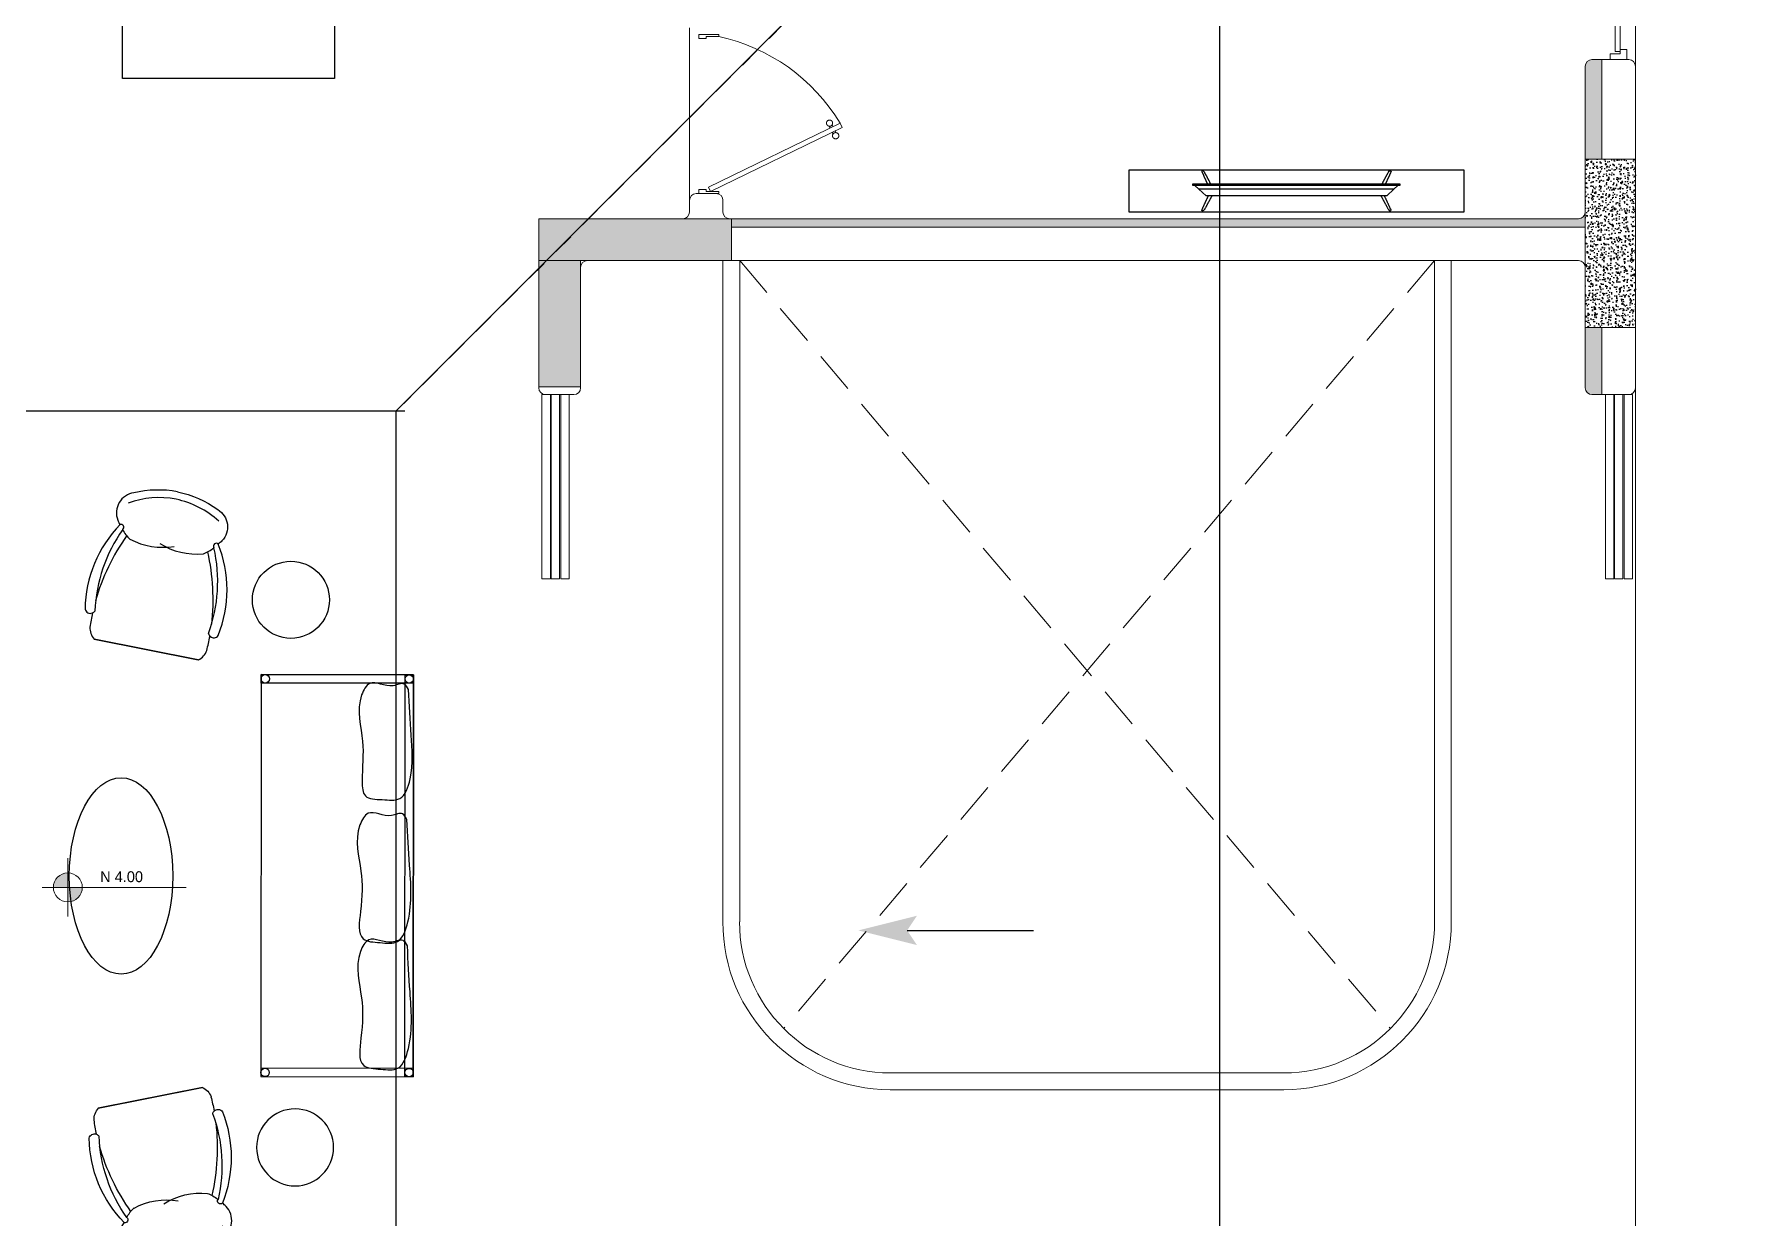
# Model space of a CAD drawing. Header units: metres. Extents: x -232 to 581, y 30 to 789.
# Drawn here: x 229.75 to 240.01, y 596.56 to 603.62 of the extents above; entities that cross this region are included whole.
import ezdxf

# ---------------------------------------------------------------- set-up
doc = ezdxf.new("R2010")
doc.units = ezdxf.units.M
doc.linetypes.add('DASHED2', pattern=[0.375, 0.25, -0.125])
doc.linetypes.add('HIDDEN2', pattern=[0.1875, 0.125, -0.0625])
for name, color, linetype in [('_electricos-Leyenda', 7, 'Continuous'), ('HATCH', 8, 'Continuous'), ('MOBILIARIOS', 252, 'Continuous')]:
    doc.layers.add(name, color=color, linetype=linetype)
for name, color, linetype, lineweight in [('A-DOOR', 35, 'Continuous', 5), ('A-WALL', 250, 'Continuous', 20), ('baños', 140, 'Continuous', 0), ('Columnas', 7, 'Continuous', 18), ('muros bajitos', 252, 'Continuous', 5), ('textos', 7, 'Continuous', 0)]:
    doc.layers.add(name, color=color, linetype=linetype, lineweight=lineweight)
doc.layers.add('PISO', color=7, linetype='Continuous', lineweight=5, true_color=0xe6e6e6)
doc.layers.add('Techos 1', color=7, linetype='HIDDEN2', lineweight=9, true_color=0x42391a)
doc.layers.add('RELLENO SECCION', color=8, linetype='Continuous', lineweight=0, transparency=0.4)
doc.styles.add('ESC100-2mm', font='arial.ttf', dxfattribs={"height": 0.15})
doc.styles.get("Standard").update_dxf_attribs({"font": 'arial.ttf'})
pattern_1 = [(50, (114.33107, 55.238796), (0.058299094, -0.005100507), [0.006096, -0.067056]), (355, (114.33107, 55.238796), (-0.011277895, 0.06113819), [0.0048768, -0.053644987]), (100.451445, (114.33593, 55.23837), (0.0470212, 0.05603768), [0.005180803, -0.056988878]), (46.1842, (114.33107, 55.25505), (0.086745293, -0.013453545), [0.009144, -0.100584]), (96.63556, (114.3383, 55.25393), (0.07596932, 0.07917636), [0.00777121, -0.085483395]), (351.18415, (114.33107, 55.25505), (0.07596932, 0.07917636), [0.00731519, -0.080467114]), (21, (114.3392, 55.25099), (0.048516605, -0.032724863), [0.006096, -0.067056]), (326, (114.3392, 55.25099), (0.01977665, 0.05894015), [0.0048768, -0.0536448]), (71.451445, (114.34324, 55.24826), (0.068293254, 0.026215286), [0.005180803, -0.05698878]), (37.5, (114.331071, 55.238796), (0.000988353, 0.0270576124), [0, -0.05299456, 0, -0.0544576, 0, -0.053848]), (7.5, (114.33107, 55.238796), (0.021382292, 0.032057784), [0, -0.03104896, 0, -0.05177536, 0, -0.0205232]), (327.5, (114.312946, 55.238796), (0.0433889905, -0.001833198), [0, -0.02032, 0, -0.0633984, 0, -0.0841248]), (317.5, (114.304818, 55.238796), (0.047401338, 0.008136477), [0, -0.026416, 0, -0.04210304, 0, -0.0597408])]

# ---------------------------------------------------------------- blocks, each defined once
blk = doc.blocks.new('A$C58f5b6b7')
at = {"layer": 'MOBILIARIOS'}
for points in [[(0, 0.253), (2, 0.253), (2, 0), (0, 0)], [(0.382, 0.16), (0.382, 0.169), (1.618, 0.169), (1.618, 0.16)]]:
    blk.add_lwpolyline(points, close=True, dxfattribs=at)
for points in [[(1.606, 0.16), (1.582, 0.137), (1, 0.137), (0.418, 0.137), (0.394, 0.16)], [(1.582, 0.137), (1.54, 0.097), (0.46, 0.097), (0.418, 0.137)]]:
    blk.add_lwpolyline(points, dxfattribs=at)
for points, degree in [([(0.451, 0.238, -0.005), (0.447, 0.246, -0.005), (0.442, 0.246, -0.005), (0.432, 0.246, -0.005), (0.437, 0.237, -0.005)], 3), ([(0.437, 0.237, -0.005), (0.453, 0.203, -0.005), (0.468, 0.169, -0.005)], 2), ([(0.488, 0.169, -0.005), (0.47, 0.204, -0.005), (0.451, 0.238, -0.005)], 2), ([(1.512, 0.169, -0.005), (1.53, 0.204, -0.005), (1.549, 0.238, -0.005)], 2), ([(1.563, 0.237, -0.005), (1.547, 0.203, -0.005), (1.532, 0.169, -0.005)], 2), ([(1.549, 0.238, -0.005), (1.553, 0.246, -0.005), (1.558, 0.246, -0.005), (1.568, 0.246, -0.005), (1.563, 0.237, -0.005)], 3), ([(0.437, 0.017, -0.005), (0.455, 0.057, -0.005), (0.474, 0.097, -0.005)], 2), ([(0.495, 0.097, -0.005), (0.473, 0.057, -0.005), (0.451, 0.016, -0.005)], 2), ([(1.505, 0.097), (1.527, 0.057), (1.549, 0.016)], 2), ([(1.563, 0.017), (1.545, 0.057), (1.526, 0.097)], 2)]:
    blk.add_open_spline(points, degree=degree, dxfattribs=at)
for points in [[(0.451, 0.016, -0.005), (0.447, 0.008, -0.005), (0.442, 0.008, -0.005), (0.432, 0.008, -0.005), (0.437, 0.017, -0.005)], [(1.549, 0.016), (1.553, 0.008), (1.558, 0.008), (1.568, 0.008), (1.563, 0.017)]]:
    blk.add_open_spline(points, degree=3, knots=[-0.08544201, -0.08544201, -0.08544201, -0.08544201, -0.04272101, 0, 0, 0, 0], dxfattribs=at)
blk = doc.blocks.new('A$C2f9b60d5')
at = {"layer": 'A-DOOR'}
for p, q in [((0, 0.101), (0.06, 0.101)), ((0, 0.101), (0, 0.001)), ((0.035, 0.001), (0, 0.001)), ((0.035, 0.061), (0.035, 0.001)), ((0.06, 0.061), (0.035, 0.061)), ((0.06, 0.061), (0.06, 0.101)), ((3.6, 0.1), (3.54, 0.1)), ((3.54, 0.06), (3.54, 0.1)), ((3.54, 0.06), (3.565, 0.06)), ((3.565, 0.06), (3.565, 0)), ((3.565, 0), (3.6, 0)), ((3.6, 0.1), (3.6, 0))]:
    blk.add_line(p, q, dxfattribs=at)
for points in [[(0.631, 0.734), (1.025, 0.06), (1.051, 0.076), (0.658, 0.749)], [(2.966, 0.734), (2.572, 0.06), (2.546, 0.075), (2.94, 0.749)], [(0.045, 0.061), (1.025, 0.06), (1.025, 0.03), (0.045, 0.03)], [(3.552, 0.06), (2.572, 0.06), (2.572, 0.03), (3.552, 0.03)]]:
    blk.add_lwpolyline(points, close=True, dxfattribs=at)
at = {"layer": 'A-DOOR', "linetype": 'HIDDEN2'}
for centre, start, end in [((0.96, -0.049), 10.7613, 110.7488), ((2.637, -0.049), 69.2325, 169.2199)]:
    blk.add_arc(centre, 0.854, start, end, dxfattribs=at)
blk = doc.blocks.new('puerta 1.00')
at = {"layer": 'A-DOOR'}
for p, q in [((-0.15, -0.012), (-0.937, -0.395)), ((-0.138, -0.038), (-0.925, -0.42)), ((-0.138, -0.038), (-0.15, -0.012)), ((-0.937, -0.395), (-0.925, -0.42)), ((-0.895, -0.374), (-0.9, -0.364)), ((-0.878, -0.366), (-0.883, -0.356)), ((-0.882, -0.4), (-0.877, -0.41)), ((-0.865, -0.392), (-0.86, -0.402))]:
    blk.add_line(p, q, dxfattribs=at)
for points in [[(-0.08, 0), (-0.08, -0.025), (-0.125, -0.025), (-0.125, -0.012), (-0.2, -0.012), (-0.2, 0), (-0.08, 0)], [(-0.08, -0.95), (-0.08, -0.925), (-0.125, -0.925), (-0.125, -0.937), (-0.2, -0.937), (-0.2, -0.95), (-0.08, -0.95)]]:
    blk.add_lwpolyline(points, dxfattribs=at)
blk.add_arc((0.037, 0.16), 1.123, 211.1336, 257.8343, dxfattribs=at)
for points in [[(-0.898, -0.364), (-0.903, -0.364), (-0.912, -0.359), (-0.917, -0.35), (-0.917, -0.34), (-0.912, -0.332), (-0.903, -0.327), (-0.893, -0.327), (-0.884, -0.332), (-0.879, -0.34), (-0.879, -0.35), (-0.884, -0.359), (-0.893, -0.364), (-0.898, -0.364)], [(-0.862, -0.439), (-0.867, -0.439), (-0.875, -0.434), (-0.88, -0.426), (-0.88, -0.416), (-0.875, -0.407), (-0.867, -0.402), (-0.857, -0.402), (-0.848, -0.407), (-0.843, -0.416), (-0.843, -0.426), (-0.848, -0.434), (-0.857, -0.439), (-0.862, -0.439)]]:
    blk.add_open_spline(points, degree=2, dxfattribs=at)
blk = doc.blocks.new('A$C89702949')
at = {"layer": 'HATCH'}
h = blk.add_hatch(dxfattribs=at)
h.set_pattern_fill('AR-CONC', color=256, scale=0.00032)
h.set_pattern_definition(pattern_1)
h.paths.add_polyline_path([(20.95, 13.59), (20.65, 13.59), (20.65, 14.594), (20.95, 14.594)])
h = blk.add_hatch(dxfattribs=at)
h.set_pattern_fill('AR-CONC', color=256, scale=0.00032)
h.set_pattern_definition(pattern_1)
h.paths.add_polyline_path([(14.65, 13.235), (14.4, 13.235), (14.4, 14.239), (15.55, 14.239), (15.55, 13.989), (14.65, 13.989)])
at = {"layer": 'Columnas'}
for points in [[(20.95, 13.59), (20.65, 13.59), (20.65, 14.594), (20.95, 14.594)], [(14.4, 14.239), (15.55, 14.239), (15.55, 13.989), (14.4, 13.989)]]:
    blk.add_lwpolyline(points, close=True, dxfattribs=at)
blk.add_lwpolyline([(14.65, 13.235), (14.4, 13.235), (14.4, 14.239), (15.55, 14.239), (15.55, 13.989), (14.65, 13.989), (14.65, 13.235)], dxfattribs=at)
blk = doc.blocks.new('A$Ca77e88c0')
at = {"layer": 'MOBILIARIOS', "linetype": 'Continuous'}
for p, q in [((0, 1.346), (0.243, 0.761)), ((0.243, 0.76), (0, 1.346))]:
    blk.add_line(p, q, dxfattribs=at)
for points in [[(1.008, 1.422, 0.103931), (0.857, 1.635, 0.481643), (0.668, 1.624, 0.047693), (0.654, 1.599, 0.047693)], [(1.008, 1.422, -0.103931), (1.053, 1.163, -0.481643), (0.912, 1.038, -0.047693), (0.884, 1.046, -0.047693)]]:
    blk.add_lwpolyline(points, format="xyb", dxfattribs=at)
blk.add_circle((0.849, 0.5), 0.23, dxfattribs=at)
for centre, radius, start, end in [((0.521, 0.874), 0.736, 79.5964, 123.1415), ((0.612, 0.667), 0.901, 88.3763, 121.4796), ((0.612, 0.667), 0.901, 88.3763, 121.4796), ((0.858, 1.457), 0.248, 153.2165, 169.9182), ((0.858, 1.457), 0.248, 153.2165, 169.9182), ((0.643, 1.585), 0.0175, 250.4542, 52.0587), ((0.643, 1.585), 0.0175, 250.4542, 52.0587), ((0.462, 1.187), 0.549, 23.3314, 53.5948), ((0.462, 1.187), 0.549, 23.3314, 53.5948), ((0.482, 0.53), 0.979, 111.4631, 116.5118), ((0.142, 1.468), 0.0325, 136.3787, 235.7351), ((0.142, 1.468), 0.0325, 235.6979, 268.7539), ((0.587, 0.249), 1.279, 88.4542, 107.9351), ((0.587, 0.249), 1.279, 88.4542, 107.9351), ((1.028, 1.543), 0.416, 185.8786, 223.4033), ((1.028, 1.543), 0.416, 185.8786, 223.4033), ((0.1, 1.319), 0.103, 121.9514, 165.0616), ((1.108, 1.351), 0.416, 181.7665, 219.2912), ((0.456, 1.2), 0.549, 351.575, 21.8384), ((0.456, 1.2), 0.549, 351.575, 21.8384), ((0.194, 1.672), 0.901, 283.6902, 316.7935), ((0.194, 1.672), 0.901, 283.6902, 316.7935), ((0.277, 1.462), 0.736, 282.0283, 325.5734), ((-0.121, 1.949), 1.279, 297.2347, 316.7156), ((-0.121, 1.949), 1.279, 297.2347, 316.7156), ((0.927, 1.291), 0.248, 235.2516, 251.9533), ((0.927, 1.291), 0.248, 235.2516, 251.9533), ((0.867, 1.048), 0.0175, 353.1111, 154.7156), ((0.867, 1.048), 0.0175, 353.1111, 154.7156), ((0.295, 0.849), 0.103, 240.0914, 283.2016), ((0.005, 1.677), 0.979, 288.6412, 293.6898), ((0.431, 0.774), 0.0325, 169.4347, 268.7911), ((0.431, 0.774), 0.0325, 136.3787, 169.4347), ((0.431, 0.774), 0.0325, 136.3787, 169.4347)]:
    blk.add_arc(centre, radius, start, end, dxfattribs=at)
blk = doc.blocks.new('20.03.2026 LN 09 SEGUNDO NIVEL ARQ')
at = {"layer": 'RELLENO SECCION'}
h = blk.add_hatch(color=5, dxfattribs=at)
h.dxf.hatch_style = 1
h.paths.add_polyline_path([(96.046, -47.299), (95.986, -47.299, 0.414214), (95.946, -47.339), (95.946, -47.894), (96.046, -47.894)])
h = blk.add_hatch(color=5, dxfattribs=at)
h.dxf.hatch_style = 1
h.paths.add_polyline_path([(95.946, -48.209, -0.414214), (95.906, -48.249), (95.021, -48.249), (95.021, -48.299), (95.946, -48.299)])
h.paths.add_polyline_path([(95.021, -48.249), (93.762, -48.249), (93.762, -48.299), (95.021, -48.299)])
h.paths.add_polyline_path([(93.762, -48.249), (91.821, -48.249), (91.821, -48.299), (93.762, -48.299)])
h.paths.add_polyline_path([(91.821, -48.249), (90.846, -48.249), (90.846, -48.299), (91.821, -48.299)])
h = blk.add_hatch(color=5, dxfattribs=at)
h.dxf.hatch_style = 1
h.paths.add_polyline_path([(96.046, -48.898), (95.946, -48.898), (95.946, -49.259, 0.414214), (95.986, -49.299), (96.046, -49.299)])
at = {"layer": 'textos', "transparency": 33554534}
h = blk.add_hatch(color=5, dxfattribs=at)
h.dxf.hatch_style = 1
h.paths.add_polyline_path([(86.883, -52.154, 0.414214), (86.797, -52.241), (86.883, -52.241)])
h.paths.add_polyline_path([(86.97, -52.241), (86.883, -52.241), (86.883, -52.327, 0.414214)])
at = {"layer": 'A-DOOR', "color": 5}
for points in [[(89.715, -50.399), (89.765, -50.399), (89.765, -49.299), (89.715, -49.299)], [(89.77, -50.399), (89.82, -50.399), (89.82, -49.299), (89.77, -49.299)], [(89.828, -50.399), (89.878, -50.399), (89.878, -49.299), (89.828, -49.299)], [(96.066, -49.299), (96.116, -49.299), (96.116, -50.399), (96.066, -50.399)], [(96.121, -49.299), (96.171, -49.299), (96.171, -50.399), (96.121, -50.399)], [(96.179, -49.299), (96.229, -49.299), (96.229, -50.399), (96.179, -50.399)]]:
    blk.add_lwpolyline(points, close=True, dxfattribs=at)
at = {"layer": 'A-WALL', "color": 5}
for p, q in [((95.986, -47.299), (96.206, -47.299)), ((96.046, -47.299), (96.046, -47.894)), ((96.086, -47.299), (96.206, -47.299)), ((95.946, -47.894), (95.946, -47.339)), ((96.246, -47.339), (96.246, -49.259)), ((90.756, -48.099), (90.636, -48.099)), ((90.596, -48.139), (90.596, -48.209)), ((90.796, -48.139), (90.796, -48.209)), ((90.846, -48.249), (95.906, -48.249)), ((90.846, -48.299), (95.946, -48.299)), ((89.696, -49.259), (89.696, -48.339)), ((89.986, -48.499), (95.906, -48.499)), ((95.946, -48.898), (95.946, -49.259)), ((96.046, -48.898), (96.046, -49.299)), ((95.986, -49.299), (96.206, -49.299))]:
    blk.add_line(p, q, dxfattribs=at)
at = {"layer": 'A-WALL', "color": 5, "transparency": 33554684}
for p, q in [((89.946, -49.253), (89.946, -49.259)), ((89.736, -49.299), (89.906, -49.299))]:
    blk.add_line(p, q, dxfattribs=at)
at = {"layer": 'A-WALL', "color": 5}
for centre, start, end in [((95.986, -47.339), 90, 180), ((96.206, -47.339), 360, 90), ((90.636, -48.139), 90, 180), ((90.756, -48.139), 0, 90), ((90.556, -48.209), 270, 0), ((90.836, -48.209), 180, 270), ((95.906, -48.209), 270, 360), ((89.986, -48.539), 90, 180), ((95.906, -48.539), 0, 90), ((89.736, -49.259), 180, 270), ((95.986, -49.259), 180, 270), ((96.206, -49.259), 270, 360)]:
    blk.add_arc(centre, 0.04, start, end, dxfattribs=at)
at = {"layer": 'A-WALL', "color": 5, "transparency": 33554684}
blk.add_arc((89.906, -49.259), 0.04, 270, 0, dxfattribs=at)
at = {"layer": 'MOBILIARIOS', "color": 5}
for p, q in [((88.037, -50.971), (88.036, -53.371)), ((88.947, -50.972), (88.037, -50.971)), ((88.946, -53.372), (88.947, -50.972)), ((88.036, -53.371), (88.946, -53.372))]:
    blk.add_line(p, q, dxfattribs=at)
for points in [[(87.21, -47.026), (88.476, -47.026), (88.476, -47.412), (87.21, -47.412)], [(88.947, -50.972), (88.947, -51.022), (88.037, -51.021), (88.037, -50.971)], [(88.897, -50.972), (88.947, -50.972), (88.946, -53.372), (88.896, -53.372)], [(88.946, -53.372), (88.946, -53.322), (88.036, -53.321), (88.036, -53.371)]]:
    blk.add_lwpolyline(points, close=True, dxfattribs=at)
for centre in [(88.062, -50.996), (88.922, -50.997), (88.061, -53.346), (88.921, -53.347)]:
    blk.add_circle(centre, 0.025, dxfattribs=at)
blk.add_ellipse((87.201, -52.173), major_axis=(0, -0.586), ratio=0.527579, dxfattribs=at)
for points in [[(88.918, -51.06), (88.934, -51.333), (88.927, -51.594), (88.865, -51.711), (88.761, -51.717), (88.66, -51.695), (88.641, -51.61), (88.644, -51.369), (88.638, -51.092), (88.686, -51.024), (88.826, -51.037), (88.892, -51.027), (88.918, -51.06)], [(88.908, -51.835), (88.924, -52.109), (88.914, -52.447), (88.852, -52.564), (88.748, -52.571), (88.647, -52.548), (88.631, -52.385), (88.634, -52.144), (88.628, -51.868), (88.677, -51.799), (88.817, -51.812), (88.882, -51.802), (88.908, -51.835)], [(88.911, -52.591), (88.927, -52.865), (88.917, -53.203), (88.855, -53.32), (88.751, -53.327), (88.65, -53.304), (88.634, -53.141), (88.637, -52.9), (88.631, -52.624), (88.68, -52.555), (88.82, -52.568), (88.885, -52.558), (88.911, -52.591)]]:
    blk.add_spline(points, degree=3, dxfattribs=at)
at = {"layer": 'muros bajitos', "color": 5}
for p, q in [((90.796, -52.447), (90.796, -48.499)), ((90.896, -52.447), (90.896, -48.499)), ((95.046, -48.499), (95.046, -52.456)), ((95.146, -48.499), (95.146, -52.456)), ((91.796, -53.349), (94.146, -53.349)), ((91.796, -53.449), (94.146, -53.449))]:
    blk.add_line(p, q, dxfattribs=at)
for centre, radius, start, end in [((91.797, -52.447), 1.002, 179.9814, 269.8914), ((91.797, -52.447), 0.902, 179.9814, 269.8914), ((94.144, -52.447), 0.902, 270.1086, 0.0186), ((94.144, -52.447), 1.002, 270.1086, 0.0186)]:
    blk.add_arc(centre, radius, start, end, dxfattribs=at)
at = {"layer": 'PISO', "color": 5}
for p, q in [((96.246, -43.659), (96.246, -47.339)), ((90.596, -47.109), (90.596, -48.139)), ((96.246, -49.259), (96.246, -55.739))]:
    blk.add_line(p, q, dxfattribs=at)
at = {"layer": 'PISO', "color": 5, "linetype": 'DASHED2'}
for p, q in [((90.896, -48.499), (94.782, -53.084)), ((95.046, -48.499), (91.159, -53.084))]:
    blk.add_line(p, q, dxfattribs=at)
at = {"layer": 'Techos 1', "color": 5}
for q in [(92.746, -45.499), (74.096, -49.399), (88.843, -55.599)]:
    blk.add_line((88.843, -49.399), q, dxfattribs=at)
blk.add_lwpolyline([(97.157, -46.588), (93.762, -46.588), (93.762, -58.409), (97.157, -58.409)], close=True, dxfattribs=at)
at = {"layer": 'textos', "color": 5}
for p, q in [((86.883, -52.067), (86.883, -52.415)), ((86.729, -52.241), (87.59, -52.241))]:
    blk.add_line(p, q, dxfattribs=at)
blk.add_circle((86.883, -52.241), 0.0865, dxfattribs=at)
at = {"color": 5}
blk.add_blockref('A$C89702949', (75.296, -62.488), dxfattribs=at)
at = {"color": 5, "rotation": 270}
blk.add_blockref('A$C2f9b60d5', (96.095, -43.699), dxfattribs=at)
at = {"layer": 'A-DOOR', "color": 5, "rotation": 180}
blk.add_blockref('puerta 1.00', (90.571, -48.099), dxfattribs=at)
at = {"layer": 'MOBILIARIOS', "color": 5}
blk.add_blockref('A$C58f5b6b7', (93.221, -48.21, 0.005), dxfattribs=at)
at = {"layer": 'MOBILIARIOS', "color": 5, "rotation": 56.16031382123446}
blk.add_blockref('A$Ca77e88c0', (88.158, -51.508), dxfattribs=at)
at = {"layer": 'MOBILIARIOS', "color": 5, "xscale": -1, "rotation": 123.8268872980607}
blk.add_blockref('A$Ca77e88c0', (88.183, -52.81), dxfattribs=at)
at = {"layer": 'baños', "color": 5, "linetype": 'Continuous', "flags": 8}
for tag, p in [('MATERIAL', (83.781, -42.918, 0)), ('PRODUCT', (83.781, -42.918, 0)), ('TRADENAME', (83.781, -42.918, 0)), ('MODELNUMBER', (83.781, -42.918, 0)), ('MATERIAL', (84.956, -42.918, 0)), ('PRODUCT', (84.956, -42.918, 0)), ('TRADENAME', (84.956, -42.918, 0)), ('MODELNUMBER', (84.956, -42.918, 0))]:
    blk.add_attdef(tag, p, '', height=0.0000254, rotation=180.0001, dxfattribs=at)
at = {"layer": 'baños', "color": 5, "linetype": 'Continuous'}
for tag, p, rotation in [('MATERIAL', (85.891, -56.993), 180.0001), ('PRODUCT', (85.891, -56.993), 180.0001), ('TRADENAME', (85.891, -56.993), 180.0001), ('MODELNUMBER', (85.891, -56.993), 180.0001), ('MODELNUMBER', (86.601, -56.993), 179.9999), ('MATERIAL', (86.601, -56.993), 179.9999), ('PRODUCT', (86.601, -56.993), 179.9999), ('TRADENAME', (86.601, -56.993), 179.9999)]:
    blk.add_attdef(tag, p, '', height=0.0000254, rotation=rotation, dxfattribs=at)
at = {"layer": 'textos', "color": 5, "insert": (87.076, -52.145), "char_height": 0.065, "attachment_point": 1, "style": 'ESC100-2mm'}
blk.add_mtext_dynamic_manual_height_columns('{\\Ftxt|c0;N 4.00}', width=2.21694, gutter_width=0.5, heights=[0], dxfattribs=at)
blk = doc.blocks.new('za_arrw5')
at = {"lineweight": 13}
for points in [[(-1, 0.25), (0, 0), (-0.833, 0)], [(-1, -0.25), (0, 0), (-0.833, 0)]]:
    blk.add_solid(points, dxfattribs=at)
blk = doc.blocks.new('TECHO ARQ 20.03')
at = {"layer": '_electricos-Leyenda', "color": 30, "true_color": 0xf8991e}
for p, q in [((238.027, 115.915), (241.927, 119.815)), ((238.08, 115.915), (223.33, 115.915)), ((238.027, 115.915), (238.027, 109.715)), ((241.081, 112.815), (241.836, 112.815))]:
    blk.add_line(p, q, dxfattribs=at)
blk.add_lwpolyline([(246.341, 118.726), (242.946, 118.726), (242.946, 106.904), (246.341, 106.904)], close=True, dxfattribs=at)
at = {"layer": '_electricos-Leyenda', "color": 30, "true_color": 0xf8991e, "xscale": -0.3491189357928305, "yscale": 0.3491189357928305, "zscale": 0.3491189357928305, "rotation": 359.9972612733717}
blk.add_blockref('za_arrw5', (240.79, 112.815), dxfattribs=at)

msp = doc.modelspace()

# ---------------------------------------------------------------- block references
at = {"color": 1}
for name, p in [('20.03.2026 LN 09 SEGUNDO NIVEL ARQ', (143.067, 650.769)), ('TECHO ARQ 20.03', (-6.118, 485.456))]:
    msp.add_blockref(name, p, dxfattribs=at)

doc.saveas('drawing.dxf')
